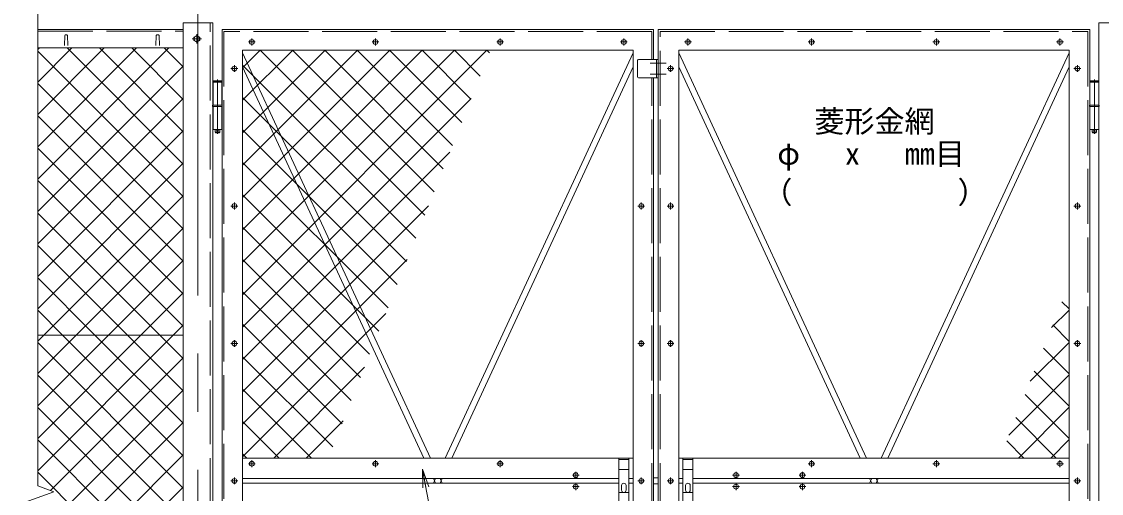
# Model space of a CAD drawing. Units: millimetres, scale not verified. Extents: x -4200 to 4200, y -2970 to 2970.
# Drawn here: x -143 to 2215, y 449 to 1479 of the extents above; entities that cross this region are included whole.
import ezdxf
from ezdxf.enums import TextEntityAlignment as Align

# ---------------------------------------------------------------- set-up
doc = ezdxf.new("R2010")
doc.units = ezdxf.units.MM
doc.header["$LTSCALE"] = 20
doc.linetypes.add('DASHED', pattern=[7.5, 6, -1.5])
doc.linetypes.add('USER1', pattern=[50.8, 31.75, -6.35, 6.35, -6.35])
for name, color, linetype, lineweight in [('0-1_D-STR3', 3, 'Continuous', 13), ('0-2_D-BMK', 2, 'USER1', 13), ('0-3_D-STR1', 1, 'Continuous', 18), ('0-6_D-STR-DIM', 7, 'Continuous', 9), ('0-7_0', 7, 'Continuous', 9), ('0-9_D-STR-TXT', 7, 'Continuous', 9), ('0-A_D-STR2', 7, 'Continuous', 9)]:
    doc.layers.add(name, color=color, linetype=linetype, lineweight=lineweight)
doc.styles.add('ＭＳ ゴシック', font='')
doc.styles.get('ＭＳ ゴシック').set_extended_font_data('MS Gothic')

# ---------------------------------------------------------------- blocks, each defined once
blk = doc.blocks.new('_Open')
at = {"layer": '0-7_0'}
blk.add_line((-20, 3.33), (0, 0), dxfattribs=at)
blk.add_lwpolyline([(-20, -3.33), (0, 0), (-20, 0)], dxfattribs=at)

msp = doc.modelspace()

# ---------------------------------------------------------------- linework, layer by layer
at = {"layer": '0-1_D-STR3'}
for p, q in [((232.99, 1445.12), (239.49, 1448.87)), ((232.99, 1437.61), (232.99, 1445.12)), ((239.49, 1448.87), (245.99, 1445.12)), ((245.99, 1445.12), (245.99, 1437.61)), ((239.49, 1433.86), (232.99, 1437.61)), ((245.99, 1437.61), (239.49, 1433.86)), ((339.49, 1411), (749.72, 526.37)), ((1191.99, 1411), (781.76, 526.37)), ((1201.99, 1394.37), (1201.99, 1358.37)), ((1246.99, 1396.37), (1203.99, 1396.37)), ((1246.99, 1396.37), (1246.99, 1356.37)), ((1291.99, 1411), (1702.22, 526.37)), ((2144.49, 1411), (1734.26, 526.37)), ((339.49, 1380.1), (735.39, 526.37)), ((1191.99, 1380.1), (796.09, 526.37)), ((1291.99, 1380.1), (1687.89, 526.37)), ((2144.49, 1380.1), (1748.59, 526.37)), ((274.79, 1346.37), (294.19, 1346.37)), ((274.79, 1346.37), (274.79, 1296.37)), ((275.99, 1349.37), (274.99, 1348.37)), ((274.99, 1348.37), (274.99, 1346.37)), ((293.99, 1348.37), (274.99, 1348.37)), ((275.99, 1349.37), (292.99, 1349.37)), ((293.99, 1348.37), (292.99, 1349.37)), ((293.99, 1348.37), (293.99, 1346.37)), ((294.19, 1346.37), (294.19, 1296.37)), ((1246.99, 1356.37), (1203.99, 1356.37)), ((2209.19, 1346.37), (2189.79, 1346.37)), ((2189.79, 1346.37), (2189.79, 1296.37)), ((2189.99, 1348.37), (2190.99, 1349.37)), ((2189.99, 1348.37), (2189.99, 1346.37)), ((2189.99, 1348.37), (2208.99, 1348.37)), ((2207.99, 1349.37), (2190.99, 1349.37)), ((2207.99, 1349.37), (2208.99, 1348.37)), ((2208.99, 1348.37), (2208.99, 1346.37)), ((2209.19, 1346.37), (2209.19, 1296.37)), ((273.99, 1296.37), (294.99, 1296.37)), ((273.99, 1296.37), (273.99, 1293.37)), ((273.99, 1293.37), (294.99, 1293.37)), ((274.79, 1293.37), (274.79, 1243.37)), ((294.19, 1293.37), (294.19, 1243.37)), ((294.99, 1296.37), (294.99, 1293.37)), ((2209.99, 1296.37), (2188.99, 1296.37)), ((2188.99, 1296.37), (2188.99, 1293.37)), ((2209.99, 1293.37), (2188.99, 1293.37)), ((2189.79, 1293.37), (2189.79, 1243.37)), ((2209.19, 1293.37), (2209.19, 1243.37)), ((2209.99, 1296.37), (2209.99, 1293.37)), ((274.79, 1243.37), (294.19, 1243.37)), ((279.49, 1243.37), (279.49, 1237.37)), ((280.49, 1236.37), (288.49, 1236.37)), ((288.49, 1236.37), (289.49, 1237.37)), ((289.49, 1243.37), (289.49, 1237.37)), ((2209.19, 1243.37), (2189.79, 1243.37)), ((2194.49, 1243.37), (2194.49, 1237.37)), ((2195.49, 1236.37), (2194.49, 1237.37)), ((2203.49, 1236.37), (2195.49, 1236.37)), ((2204.49, 1243.37), (2204.49, 1237.37)), ((-108.01, 794.62), (209.49, 794.62)), ((1160.99, 526.37), (1160.99, 426.37)), ((1182.99, 526.37), (1182.99, 426.37)), ((1300.99, 526.37), (1300.99, 426.37)), ((1322.99, 526.37), (1322.99, 426.37)), ((760.89, 481.37), (756.26, 471.37)), ((756.26, 481.37), (760.89, 471.37)), ((775.22, 481.37), (770.59, 471.37)), ((770.59, 481.37), (775.22, 471.37)), ((1236.99, 482.87), (1246.99, 482.87)), ((1708.76, 481.37), (1713.39, 471.37)), ((1713.39, 481.37), (1708.76, 471.37)), ((1723.09, 481.37), (1727.72, 471.37)), ((1727.72, 481.37), (1723.09, 471.37)), ((1166.99, 456.37), (1166.99, 466.37)), ((1176.99, 456.37), (1176.99, 466.37)), ((1236.99, 469.87), (1246.99, 469.87)), ((1306.99, 456.37), (1306.99, 466.37)), ((1316.99, 456.37), (1316.99, 466.37))]:
    msp.add_line(p, q, dxfattribs=at)
at = {"layer": '0-1_D-STR3', "linetype": 'DASHED'}
for p, q in [((1242.99, 1396.37), (1242.99, 1356.37)), ((1182.99, 523.37), (1160.99, 523.37)), ((1322.99, 523.37), (1300.99, 523.37)), ((1182.99, 501.37), (1160.99, 501.37)), ((1322.99, 501.37), (1300.99, 501.37)), ((1160.99, 451.37), (1182.99, 451.37)), ((1300.99, 451.37), (1322.99, 451.37))]:
    msp.add_line(p, q, dxfattribs=at)
at = {"layer": '0-1_D-STR3'}
for points in [[(280.49, 1236.37), (279.49, 1237.37), (289.49, 1237.37)], [(2203.49, 1236.37), (2204.49, 1237.37), (2194.49, 1237.37)]]:
    msp.add_lwpolyline(points, dxfattribs=at)
for centre, radius in [((239.49, 1441.37), 6.25), ((359.49, 1434.37), 5.25), ((629.49, 1434.37), 5.25), ((901.99, 1434.37), 5.25), ((1171.99, 1434.37), 5.25), ((1311.99, 1434.37), 5.25), ((1581.99, 1434.37), 5.25), ((1854.49, 1434.37), 5.25), ((2124.49, 1434.37), 5.25), ((321.49, 1376.37), 5.25), ((1273.99, 1376.37), 5.25), ((2162.49, 1376.37), 5.25), ((284.49, 1241.37), 2), ((2199.49, 1241.37), 2), ((321.49, 1076.37), 5.25), ((1209.99, 1076.37), 5.25), ((1273.99, 1076.37), 5.25), ((2162.49, 1076.37), 5.25), ((321.49, 776.37), 5.25), ((1209.99, 776.37), 5.25), ((1273.99, 776.37), 5.25), ((2162.49, 776.37), 5.25), ((359.49, 513.87), 5.25), ((629.49, 513.87), 5.25), ((901.99, 513.87), 5.25), ((1581.99, 513.87), 5.25), ((1854.49, 513.87), 5.25), ((2124.49, 513.87), 5.25), ((321.49, 476.37), 5.25), ((1066.99, 488.87), 5.25), ((1209.99, 476.37), 5.25), ((1273.99, 476.37), 5.25), ((1416.99, 488.87), 5.25), ((1561.99, 488.87), 5.25), ((2162.49, 476.37), 5.25), ((1066.99, 463.87), 5.25), ((1416.99, 463.87), 5.25), ((1561.99, 463.87), 5.25)]:
    msp.add_circle(centre, radius, dxfattribs=at)
for centre, radius, start, end in [((1203.99, 1394.37), 2, 90, 180), ((1203.99, 1358.37), 2, 180, 270), ((1171.99, 466.37), 5, 359.99999, 179.99965), ((1171.99, 456.37), 5, 179.99999, 359.99998), ((1311.99, 466.37), 5, 0.00035, 180.00001), ((1311.99, 456.37), 5, 180.00002, 0.00001)]:
    msp.add_arc(centre, radius, start, end, dxfattribs=at)
at = {"layer": '0-2_D-BMK'}
for p, q in [((241.99, 1516.37), (241.99, -833.63)), ((229.49, 1441.37), (249.49, 1441.37)), ((239.49, 1451.37), (239.49, 1431.37)), ((359.49, 1441.81), (359.49, 1426.93)), ((629.49, 1441.81), (629.49, 1426.93)), ((901.99, 1441.81), (901.99, 1426.93)), ((1171.99, 1441.81), (1171.99, 1426.93)), ((1311.99, 1441.81), (1311.99, 1426.93)), ((1581.99, 1441.81), (1581.99, 1426.93)), ((1854.49, 1441.81), (1854.49, 1426.93)), ((2124.49, 1441.81), (2124.49, 1426.93)), ((352.05, 1434.37), (366.93, 1434.37)), ((622.05, 1434.37), (636.93, 1434.37)), ((894.55, 1434.37), (909.43, 1434.37)), ((1164.55, 1434.37), (1179.43, 1434.37)), ((1319.43, 1434.37), (1304.55, 1434.37)), ((1589.43, 1434.37), (1574.55, 1434.37)), ((1861.93, 1434.37), (1847.05, 1434.37)), ((2131.93, 1434.37), (2117.05, 1434.37)), ((314.05, 1376.37), (328.93, 1376.37)), ((321.49, 1383.81), (321.49, 1368.93)), ((1229.39, 1388.37), (1264.59, 1388.37)), ((1281.43, 1376.37), (1266.55, 1376.37)), ((1273.99, 1383.81), (1273.99, 1368.93)), ((2169.93, 1376.37), (2155.05, 1376.37)), ((2162.49, 1383.81), (2162.49, 1368.93)), ((284.49, 1352.77), (284.49, 1233.61)), ((1229.39, 1364.37), (1264.59, 1364.37)), ((2199.49, 1352.77), (2199.49, 1233.61)), ((314.05, 1076.37), (328.93, 1076.37)), ((321.49, 1083.81), (321.49, 1068.93)), ((1202.55, 1076.37), (1217.43, 1076.37)), ((1209.99, 1083.81), (1209.99, 1068.93)), ((1281.43, 1076.37), (1266.55, 1076.37)), ((1273.99, 1083.81), (1273.99, 1068.93)), ((2169.93, 1076.37), (2155.05, 1076.37)), ((2162.49, 1083.81), (2162.49, 1068.93)), ((321.49, 783.81), (321.49, 768.93)), ((1209.99, 783.81), (1209.99, 768.93)), ((1273.99, 783.81), (1273.99, 768.93)), ((2162.49, 783.81), (2162.49, 768.93)), ((314.05, 776.37), (328.93, 776.37)), ((1202.55, 776.37), (1217.43, 776.37)), ((1281.43, 776.37), (1266.55, 776.37)), ((2169.93, 776.37), (2155.05, 776.37)), ((359.49, 521.31), (359.49, 506.43)), ((629.49, 521.31), (629.49, 506.43)), ((901.99, 521.31), (901.99, 506.43)), ((1581.99, 521.31), (1581.99, 506.43)), ((1854.49, 521.31), (1854.49, 506.43)), ((2124.49, 521.31), (2124.49, 506.43)), ((352.05, 513.87), (366.93, 513.87)), ((622.05, 513.87), (636.93, 513.87)), ((894.55, 513.87), (909.43, 513.87)), ((1066.99, 496.31), (1066.99, 481.43)), ((1416.99, 496.31), (1416.99, 481.43)), ((1561.99, 496.31), (1561.99, 481.43)), ((1589.43, 513.87), (1574.55, 513.87)), ((1861.93, 513.87), (1847.05, 513.87)), ((2131.93, 513.87), (2117.05, 513.87)), ((314.05, 476.37), (328.93, 476.37)), ((321.49, 483.81), (321.49, 468.93)), ((1074.43, 488.87), (1059.55, 488.87)), ((1202.55, 476.37), (1217.43, 476.37)), ((1209.99, 483.81), (1209.99, 468.93)), ((1281.43, 476.37), (1266.55, 476.37)), ((1273.99, 483.81), (1273.99, 468.93)), ((1424.43, 488.87), (1409.55, 488.87)), ((1569.43, 488.87), (1554.55, 488.87)), ((2169.93, 476.37), (2155.05, 476.37)), ((2162.49, 483.81), (2162.49, 468.93)), ((1074.43, 463.87), (1059.55, 463.87)), ((1066.99, 471.31), (1066.99, 456.43)), ((1424.43, 463.87), (1409.55, 463.87)), ((1416.99, 471.31), (1416.99, 456.43)), ((1569.43, 463.87), (1554.55, 463.87)), ((1561.99, 471.31), (1561.99, 456.43))]:
    msp.add_line(p, q, dxfattribs=at)
at = {"layer": '0-3_D-STR1'}
for p, q in [((209.49, 1476.37), (209.49, -793.63)), ((274.49, 1476.37), (209.49, 1476.37)), ((274.49, -793.63), (274.49, 1476.37)), ((-108.01, 1461.37), (209.49, 1461.37)), ((-49.01, 1448.24), (-49.76, 1426.74)), ((-43.01, 1448.24), (-42.26, 1426.74)), ((150.99, 1448.24), (150.24, 1426.74)), ((156.99, 1448.24), (157.74, 1426.74)), ((1236.99, 1461.37), (294.49, 1461.37)), ((1236.99, 1396.37), (1236.99, 1461.37)), ((209.49, 1421.37), (-108.01, 1421.37)), ((1191.99, 1416.37), (339.49, 1416.37)), ((339.49, 1416.37), (339.49, -463.63)), ((1191.99, -463.63), (1191.99, 1416.37)), ((1291.99, 1416.37), (2144.49, 1416.37)), ((1291.99, -463.63), (1291.99, 1416.37)), ((2144.49, 1416.37), (2144.49, -463.63)), ((339.49, 526.37), (1191.99, 526.37)), ((2144.49, 526.37), (1291.99, 526.37)), ((339.49, 481.37), (1160.99, 481.37)), ((1182.99, 481.37), (1191.99, 481.37)), ((1300.99, 481.37), (1291.99, 481.37)), ((2144.49, 481.37), (1322.99, 481.37)), ((339.49, 471.37), (1160.99, 471.37)), ((1182.99, 471.37), (1191.99, 471.37)), ((1300.99, 471.37), (1291.99, 471.37)), ((2144.49, 471.37), (1322.99, 471.37))]:
    msp.add_line(p, q, dxfattribs=at)
at = {"layer": '0-3_D-STR1', "linetype": 'DASHED'}
for p, q in [((268.49, -793.63), (268.49, 1476.37)), ((-108.01, 1458.37), (209.49, 1458.37)), ((1232.99, 1396.37), (1232.99, 1457.37)), ((1250.99, -504.63), (1250.99, 1457.37)), ((1232.99, -504.63), (1232.99, 1356.37))]:
    msp.add_line(p, q, dxfattribs=at)
at = {"layer": '0-3_D-STR1'}
for points in [[(2274.49, -793.63), (2209.49, -793.63), (2209.49, 1476.37), (2274.49, 1476.37)], [(2189.49, 1461.37), (2189.49, -508.63), (1246.99, -508.63), (1246.99, 1461.37)]]:
    msp.add_lwpolyline(points, close=True, dxfattribs=at)
msp.add_lwpolyline([(294.49, 1461.37), (294.49, -508.63), (1236.99, -508.63), (1236.99, 1356.37)], dxfattribs=at)
at = {"layer": '0-3_D-STR1', "linetype": 'DASHED'}
for points in [[(1232.99, 1457.37), (298.49, 1457.37), (298.49, -504.63)], [(1250.99, 1457.37), (2185.49, 1457.37), (2185.49, -504.63)]]:
    msp.add_lwpolyline(points, dxfattribs=at)
at = {"layer": '0-3_D-STR1'}
for centre in [(-46.01, 1446.99), (153.99, 1446.99)]:
    msp.add_arc(centre, 3.25, 22.61986, 157.38014, dxfattribs=at)
at = {"layer": '0-6_D-STR-DIM'}
for p, q in [((-108.01, 1525.82), (-108.01, 465.59)), ((-143.25, 427.12), (-72.77, 452.77)), ((-72.77, 452.77), (-108.01, 465.59))]:
    msp.add_line(p, q, dxfattribs=at)
at = {"layer": '0-9_D-STR-TXT'}
msp.add_line((768.12, 310.96), (732.49, 499.71), dxfattribs=at)
at = {"layer": '0-A_D-STR2'}
for p, q in [((-108.01, 1417.74), (-104.38, 1421.37)), ((-108.01, 1347.03), (-33.67, 1421.37)), ((-108.01, 1276.32), (37.04, 1421.37)), ((-108.01, 1205.6), (107.75, 1421.37)), ((-108.01, 1134.89), (178.46, 1421.37)), ((209.49, 1167.79), (-44.09, 1421.37)), ((209.49, 1238.5), (26.62, 1421.37)), ((209.49, 1309.21), (97.33, 1421.37)), ((209.49, 1379.92), (168.04, 1421.37)), ((339.49, 1377.76), (378.1, 1416.37)), ((339.49, 1307.05), (448.81, 1416.37)), ((339.49, 1236.34), (519.52, 1416.37)), ((339.49, 1165.63), (590.23, 1416.37)), ((339.49, 1094.92), (660.94, 1416.37)), ((339.49, 1024.21), (731.65, 1416.37)), ((339.49, 953.5), (802.36, 1416.37)), ((339.49, 882.79), (873.07, 1416.37)), ((737.53, 1056.52), (377.68, 1416.37)), ((757.63, 1107.12), (448.39, 1416.37)), ((777.74, 1157.73), (519.1, 1416.37)), ((797.85, 1208.33), (589.81, 1416.37)), ((817.95, 1258.93), (660.52, 1416.37)), ((838.06, 1309.54), (731.23, 1416.37)), ((858.17, 1360.14), (801.94, 1416.37)), ((878.27, 1410.74), (872.65, 1416.37)), ((209.49, 1097.08), (-108.01, 1414.58)), ((-108.01, 1064.18), (209.49, 1381.68)), ((717.42, 1005.91), (339.49, 1383.84)), ((209.49, 1026.37), (-108.01, 1343.87)), ((-108.01, 993.47), (209.49, 1310.97)), ((697.31, 955.31), (339.49, 1313.13)), ((339.49, 812.08), (838.79, 1311.38)), ((209.49, 955.66), (-108.01, 1273.16)), ((-108.01, 922.76), (209.49, 1240.26)), ((677.2, 904.71), (339.49, 1242.42)), ((209.49, 884.95), (-108.01, 1202.45)), ((339.49, 741.37), (792.17, 1194.04)), ((-108.01, 852.05), (209.49, 1169.55)), ((657.1, 854.1), (339.49, 1171.71)), ((209.49, 814.24), (-108.01, 1131.74)), ((-94.73, 794.62), (209.49, 1098.84)), ((636.99, 803.5), (339.49, 1101)), ((339.49, 670.65), (745.55, 1076.71)), ((158.4, 794.62), (-108.01, 1061.02)), ((-24.02, 794.62), (209.49, 1028.13)), ((616.88, 752.9), (339.49, 1030.29)), ((87.69, 794.62), (-108.01, 990.31)), ((46.69, 794.62), (209.49, 957.42)), ((596.78, 702.29), (339.49, 959.58)), ((339.49, 599.94), (698.93, 959.38)), ((16.98, 794.62), (-108.01, 919.6)), ((117.4, 794.62), (209.49, 886.71)), ((576.67, 651.69), (339.49, 888.87)), ((2106.29, 811.11), (2144.49, 849.31)), ((2144.49, 851.63), (2128.68, 867.45)), ((-53.73, 794.62), (-108.01, 848.89)), ((339.49, 529.23), (652.31, 842.05)), ((188.11, 794.62), (209.49, 816)), ((556.56, 601.09), (339.49, 818.16)), ((2144.49, 780.92), (2108.57, 816.84)), ((-108.01, 781.34), (-94.73, 794.62)), ((-108.01, 710.63), (-24.02, 794.62)), ((-108.01, 639.92), (46.69, 794.62)), ((-108.01, 569.21), (117.4, 794.62)), ((-108.01, 498.5), (188.11, 794.62)), ((209.49, 531.39), (-53.73, 794.62)), ((209.49, 602.1), (16.98, 794.62)), ((209.49, 672.81), (87.69, 794.62)), ((209.49, 743.52), (158.4, 794.62)), ((2059.67, 693.78), (2144.49, 778.6)), ((209.49, 460.68), (-108.01, 778.18)), ((2144.49, 710.21), (2088.46, 766.24)), ((-80.29, 455.5), (209.49, 745.29)), ((536.45, 550.48), (339.49, 747.45)), ((209.49, 389.97), (-108.01, 707.47)), ((407.34, 526.37), (605.69, 724.72)), ((2013.05, 576.45), (2144.49, 707.89)), ((2144.49, 639.5), (2068.36, 715.64)), ((-108.01, 357.08), (209.49, 674.58)), ((489.86, 526.37), (339.49, 676.74)), ((2144.49, 568.79), (2048.25, 665.03)), ((209.49, 319.26), (-108.01, 636.76)), ((2033.68, 526.37), (2144.49, 637.18)), ((2116.2, 526.37), (2028.14, 614.43)), ((-108.01, 286.37), (209.49, 603.87)), ((419.15, 526.37), (339.49, 606.02)), ((478.05, 526.37), (559.07, 607.39)), ((209.49, 248.55), (-108.01, 566.05)), ((2104.39, 526.37), (2144.49, 566.47)), ((2045.49, 526.37), (2008.03, 563.83)), ((-108.01, 215.65), (209.49, 533.15)), ((348.44, 526.37), (339.49, 535.31)), ((209.49, 177.84), (-108.01, 495.34)), ((-108.01, 144.94), (209.49, 462.44))]:
    msp.add_line(p, q, dxfattribs=at)

# ---------------------------------------------------------------- block references
at = {"layer": '0-9_D-STR-TXT', "xscale": 2, "yscale": 2, "rotation": 100.69123}
msp.add_blockref('_Open', (732.12, 501.67), dxfattribs=at)

# ---------------------------------------------------------------- texts
at = {"layer": '0-9_D-STR-TXT', "style": 'ＭＳ ゴシック'}
for s, p in [('菱形金網', (1588.29, 1222.76)), ('φ   x   mm目', (1507.07, 1152.32)), ('（\u3000\u3000   \u3000\u3000）', (1474.59, 1067.85))]:
    msp.add_text(s, height=48.09, dxfattribs=at).set_placement(p, align=Align.BOTTOM_LEFT)

doc.saveas('drawing.dxf')
